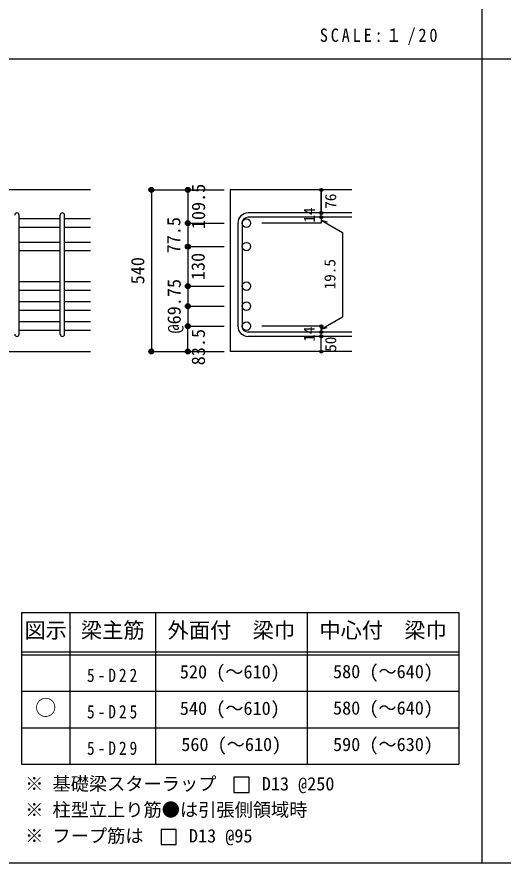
# Model space of a CAD drawing. Units: millimetres at full size, sheet at 1:20; details may follow other scales. Extents: x -3982 to 3969, y -2797 to 2801.
# Drawn here: x -2282 to -680, y -2797 to -10 of the extents above; entities that cross this region are included whole.
import ezdxf
from ezdxf.enums import TextEntityAlignment as Align

# ---------------------------------------------------------------- set-up
doc = ezdxf.new("R2010")
doc.units = ezdxf.units.MM
doc.header["$LTSCALE"] = 20
doc.header["$PDMODE"] = 32
doc.header["$PDSIZE"] = 10
for name, color, linetype in [('6-1_躯体線', 2, 'Continuous'), ('6-5_梁主筋', 7, 'Continuous'), ('6-6_S.T.P.', 7, 'Continuous'), ('6-7_文字', 7, 'Continuous'), ('6-D_寸法', 4, 'Continuous'), ('6-E_枠', 7, 'Continuous'), ('F-0_枠', 6, 'Continuous')]:
    doc.layers.add(name, color=color, linetype=linetype)
doc.styles.add('ＭＳ ゴシック', font='')
doc.styles.get('ＭＳ ゴシック').set_extended_font_data('MS Gothic')

msp = doc.modelspace()

# ---------------------------------------------------------------- linework, layer by layer
at = {"layer": '6-1_躯体線'}
for p, q in [((-2038.87, -579.67), (-3288.87, -579.67)), ((-1178.87, -579.67), (-1578.87, -579.67)), ((-1578.87, -579.67), (-1578.87, -1112.17)), ((-1178.87, -1112.17), (-1578.87, -1112.17))]:
    msp.add_line(p, q, dxfattribs=at)
msp.add_lwpolyline([(-2438.87, -1429.67), (-2438.87, -1112.17), (-2038.87, -1112.17)], dxfattribs=at)
at = {"layer": '6-5_梁主筋'}
for p, q in [((-2138.87, -675.28), (-2274.87, -675.28)), ((-2038.87, -675.28), (-2124.87, -675.28)), ((-2138.87, -703.28), (-2274.87, -703.28)), ((-2038.87, -703.28), (-2124.87, -703.28)), ((-2138.87, -752.67), (-2274.87, -752.67)), ((-2038.87, -752.67), (-2124.87, -752.67)), ((-2138.87, -780.67), (-2274.87, -780.67)), ((-2038.87, -780.67), (-2124.87, -780.67)), ((-2138.87, -882.67), (-2274.87, -882.67)), ((-2038.87, -882.67), (-2124.87, -882.67)), ((-2138.87, -910.67), (-2274.87, -910.67)), ((-2038.87, -910.67), (-2124.87, -910.67)), ((-2138.87, -948.67), (-2274.87, -948.67)), ((-2038.87, -948.67), (-2124.87, -948.67)), ((-2138.87, -976.67), (-2274.87, -976.67)), ((-2038.87, -976.67), (-2124.87, -976.67)), ((-2138.87, -1014.67), (-2274.87, -1014.67)), ((-2038.87, -1014.67), (-2124.87, -1014.67)), ((-2138.87, -1042.67), (-2274.87, -1042.67)), ((-2038.87, -1042.67), (-2124.87, -1042.67))]:
    msp.add_line(p, q, dxfattribs=at)
at = {"layer": '6-5_梁主筋', "color": 3}
for centre in [(-1525.87, -689.28), (-1525.87, -766.67), (-1525.87, -896.67), (-1525.87, -962.67), (-1525.87, -1028.67)]:
    msp.add_circle(centre, 14, dxfattribs=at)
at = {"layer": '6-6_S.T.P.'}
for p, q in [((-2274.87, -1055.17), (-2274.87, -662.78)), ((-2138.87, -1055.17), (-2138.87, -662.78)), ((-2124.87, -1055.17), (-2124.87, -662.78)), ((-1178.87, -655.78), (-1520.37, -655.78)), ((-1553.87, -689.28), (-1553.87, -1028.67)), ((-1539.87, -689.28), (-1539.87, -1028.67)), ((-1178.87, -669.78), (-1520.37, -669.78)), ((-1178.87, -1048.17), (-1520.37, -1048.17)), ((-1178.87, -1062.17), (-1520.37, -1062.17))]:
    msp.add_line(p, q, dxfattribs=at)
for centre, radius, start, end in [((-2281.87, -662.78), 7, 0, 180), ((-2131.87, -662.78), 7, 0, 180), ((-1520.37, -689.28), 33.5, 90, 180), ((-1520.37, -689.28), 19.5, 90, 180), ((-1520.37, -1028.67), 33.5, 180, 270), ((-1520.37, -1028.67), 19.5, 180, 270), ((-2281.87, -1055.17), 7, 180, 0), ((-2131.87, -1055.17), 7, 180, 0)]:
    msp.add_arc(centre, radius, start, end, dxfattribs=at)
at = {"layer": '6-7_文字'}
for points in [[(-1566.84, -2564.3), (-1516.84, -2564.3), (-1516.84, -2514.3), (-1566.84, -2514.3)], [(-1806.87, -2735.94), (-1756.87, -2735.94), (-1756.87, -2685.94), (-1806.87, -2685.94)]]:
    msp.add_lwpolyline(points, close=True, dxfattribs=at)
at = {"layer": '6-D_寸法'}
for p, q in [((-1838.87, -579.67), (-1718.87, -579.67)), ((-1838.87, -579.67), (-1718.87, -579.67)), ((-1838.87, -579.67), (-1718.87, -579.67)), ((-1838.87, -579.67), (-1838.87, -1112.17)), ((-1718.87, -579.67), (-1598.87, -579.67)), ((-1718.87, -579.67), (-1598.87, -579.67)), ((-1718.87, -579.67), (-1718.87, -689.28)), ((-1278.87, -669.78), (-1278.87, -655.78)), ((-1718.87, -689.28), (-1598.87, -689.28)), ((-1718.87, -689.28), (-1718.87, -766.67)), ((-1278.87, -689.28), (-1474.95, -689.28)), ((-1278.87, -669.78), (-1278.87, -689.28)), ((-1278.87, -679.53), (-1208.81, -719.98)), ((-1278.87, -679.53), (-1259.55, -684.71)), ((-1208.81, -719.98), (-1208.81, -997.97)), ((-1718.87, -766.67), (-1598.87, -766.67)), ((-1718.87, -766.67), (-1718.87, -896.67)), ((-1718.87, -896.67), (-1598.87, -896.67)), ((-1718.87, -896.67), (-1598.87, -896.67)), ((-1718.87, -896.67), (-1598.87, -896.67)), ((-1718.87, -896.67), (-1718.87, -1028.67)), ((-1718.87, -962.67), (-1598.87, -962.67)), ((-1718.87, -962.67), (-1598.87, -962.67)), ((-1718.87, -962.67), (-1598.87, -962.67)), ((-1278.87, -1038.42), (-1208.81, -997.97)), ((-1718.87, -1028.67), (-1598.87, -1028.67)), ((-1718.87, -1028.67), (-1598.87, -1028.67)), ((-1718.87, -1028.67), (-1598.87, -1028.67)), ((-1278.87, -1028.67), (-1474.95, -1028.67)), ((-1278.87, -1048.17), (-1278.87, -1028.67)), ((-1278.87, -1038.42), (-1259.55, -1033.25)), ((-1278.87, -1062.17), (-1278.87, -1048.17)), ((-1278.87, -1112.17), (-1278.87, -1062.17)), ((-1718.87, -1112.17), (-1598.87, -1112.17))]:
    msp.add_line(p, q, dxfattribs=at)
for points in [[(-1278.87, -655.78), (-1278.87, -579.67), (-1278.87, -655.78)], [(-1838.87, -1112.17), (-1718.87, -1112.17), (-1718.87, -1028.67)]]:
    msp.add_lwpolyline(points, dxfattribs=at)
for centre, radius in [((-1838.87, -579.67), 8), ((-1838.87, -579.67), 7.2), ((-1838.87, -579.67), 6.4), ((-1838.87, -579.67), 5.6), ((-1838.87, -579.67), 4.8), ((-1838.87, -579.67), 4), ((-1838.87, -579.67), 3.2), ((-1838.87, -579.67), 2.4), ((-1838.87, -579.67), 1.6), ((-1838.87, -579.67), 0.8), ((-1718.87, -579.67), 8), ((-1718.87, -579.67), 7.2), ((-1718.87, -579.67), 6.4), ((-1718.87, -579.67), 5.6), ((-1718.87, -579.67), 4.8), ((-1718.87, -579.67), 4), ((-1718.87, -579.67), 3.2), ((-1718.87, -579.67), 2.4), ((-1718.87, -579.67), 1.6), ((-1718.87, -579.67), 0.8), ((-1278.87, -579.67), 4), ((-1278.87, -579.67), 3.6), ((-1278.87, -579.67), 3.2), ((-1278.87, -579.67), 2.8), ((-1278.87, -579.67), 2.4), ((-1278.87, -579.67), 2), ((-1278.87, -579.67), 1.6), ((-1278.87, -579.67), 1.2), ((-1278.87, -579.67), 0.8), ((-1278.87, -579.67), 0.4), ((-1278.87, -655.78), 4), ((-1278.87, -669.78), 4), ((-1278.87, -655.78), 3.6), ((-1278.87, -669.78), 3.6), ((-1278.87, -655.78), 3.2), ((-1278.87, -669.78), 3.2), ((-1278.87, -655.78), 2.8), ((-1278.87, -669.78), 2.8), ((-1278.87, -655.78), 2.4), ((-1278.87, -669.78), 2.4), ((-1278.87, -655.78), 2), ((-1278.87, -669.78), 2), ((-1278.87, -655.78), 1.6), ((-1278.87, -669.78), 1.6), ((-1278.87, -655.78), 1.2), ((-1278.87, -669.78), 1.2), ((-1278.87, -655.78), 0.8), ((-1278.87, -655.78), 0.4), ((-1718.87, -689.28), 8), ((-1718.87, -689.28), 7.2), ((-1718.87, -689.28), 6.4), ((-1718.87, -689.28), 5.6), ((-1718.87, -689.28), 4.8), ((-1718.87, -689.28), 4), ((-1718.87, -689.28), 3.2), ((-1718.87, -689.28), 2.4), ((-1718.87, -689.28), 1.6), ((-1718.87, -689.28), 0.8), ((-1278.87, -669.78), 0.8), ((-1278.87, -669.78), 0.4), ((-1718.87, -766.67), 8), ((-1718.87, -766.67), 7.2), ((-1718.87, -766.67), 6.4), ((-1718.87, -766.67), 5.6), ((-1718.87, -766.67), 4.8), ((-1718.87, -766.67), 4), ((-1718.87, -766.67), 3.2), ((-1718.87, -766.67), 2.4), ((-1718.87, -766.67), 1.6), ((-1718.87, -766.67), 0.8), ((-1718.87, -896.67), 8), ((-1718.87, -896.67), 7.2), ((-1718.87, -896.67), 6.4), ((-1718.87, -896.67), 5.6), ((-1718.87, -896.67), 4.8), ((-1718.87, -896.67), 4), ((-1718.87, -896.67), 3.2), ((-1718.87, -896.67), 2.4), ((-1718.87, -896.67), 1.6), ((-1718.87, -896.67), 0.8), ((-1718.87, -962.67), 8), ((-1718.87, -962.67), 7.2), ((-1718.87, -962.67), 6.4), ((-1718.87, -962.67), 5.6), ((-1718.87, -962.67), 4.8), ((-1718.87, -962.67), 4), ((-1718.87, -962.67), 3.2), ((-1718.87, -962.67), 2.4), ((-1718.87, -962.67), 1.6), ((-1718.87, -962.67), 0.8), ((-1718.87, -1028.67), 8), ((-1718.87, -1028.67), 7.2), ((-1718.87, -1028.67), 6.4), ((-1718.87, -1028.67), 5.6), ((-1718.87, -1028.67), 4.8), ((-1718.87, -1028.67), 4), ((-1718.87, -1028.67), 3.2), ((-1718.87, -1028.67), 2.4), ((-1718.87, -1028.67), 1.6), ((-1718.87, -1028.67), 0.8), ((-1278.87, -1028.67), 4), ((-1278.87, -1028.67), 3.6), ((-1278.87, -1028.67), 3.2), ((-1278.87, -1028.67), 2.8), ((-1278.87, -1028.67), 2.4), ((-1278.87, -1028.67), 2), ((-1278.87, -1028.67), 1.6), ((-1278.87, -1028.67), 1.2), ((-1278.87, -1028.67), 0.8), ((-1278.87, -1028.67), 0.4), ((-1278.87, -1048.17), 4), ((-1278.87, -1062.17), 4), ((-1278.87, -1048.17), 3.6), ((-1278.87, -1062.17), 3.6), ((-1278.87, -1048.17), 3.2), ((-1278.87, -1048.17), 2.8), ((-1278.87, -1048.17), 2.4), ((-1278.87, -1048.17), 2), ((-1278.87, -1048.17), 1.6), ((-1278.87, -1048.17), 1.2), ((-1278.87, -1048.17), 0.8), ((-1278.87, -1048.17), 0.4), ((-1278.87, -1062.17), 3.2), ((-1278.87, -1062.17), 2.8), ((-1278.87, -1062.17), 2.4), ((-1278.87, -1062.17), 2), ((-1278.87, -1062.17), 1.6), ((-1278.87, -1062.17), 1.2), ((-1278.87, -1062.17), 0.8), ((-1278.87, -1062.17), 0.4), ((-1838.87, -1112.17), 8), ((-1838.87, -1112.17), 7.2), ((-1838.87, -1112.17), 6.4), ((-1838.87, -1112.17), 5.6), ((-1838.87, -1112.17), 4.8), ((-1838.87, -1112.17), 4), ((-1838.87, -1112.17), 3.2), ((-1838.87, -1112.17), 2.4), ((-1838.87, -1112.17), 1.6), ((-1838.87, -1112.17), 0.8), ((-1718.87, -1112.17), 8), ((-1718.87, -1112.17), 7.2), ((-1718.87, -1112.17), 6.4), ((-1718.87, -1112.17), 5.6), ((-1718.87, -1112.17), 4.8), ((-1718.87, -1112.17), 4), ((-1718.87, -1112.17), 3.2), ((-1718.87, -1112.17), 2.4), ((-1718.87, -1112.17), 1.6), ((-1718.87, -1112.17), 0.8), ((-1278.87, -1112.17), 4), ((-1278.87, -1112.17), 3.6), ((-1278.87, -1112.17), 3.2), ((-1278.87, -1112.17), 2.8), ((-1278.87, -1112.17), 2.4), ((-1278.87, -1112.17), 2), ((-1278.87, -1112.17), 1.6), ((-1278.87, -1112.17), 1.2), ((-1278.87, -1112.17), 0.8), ((-1278.87, -1112.17), 0.4)]:
    msp.add_circle(centre, radius, dxfattribs=at)
at = {"layer": '6-D_寸法', "color": 7}
for p in [(-1838.87, -579.67), (-1838.87, -579.67), (-1718.87, -579.67), (-1718.87, -579.67), (-1278.87, -579.67), (-1278.87, -655.78), (-1278.87, -669.78), (-1718.87, -689.28), (-1718.87, -766.67), (-1718.87, -766.67), (-1718.87, -896.67), (-1718.87, -896.67), (-1718.87, -962.67), (-1718.87, -1028.67), (-1278.87, -1028.67), (-1278.87, -1028.67), (-1278.87, -1048.17), (-1278.87, -1062.17), (-1838.87, -1112.17), (-1718.87, -1112.17), (-1278.87, -1112.17)]:
    msp.add_point(p, dxfattribs=at)
at = {"layer": '6-E_枠', "color": 3}
for p, q in [((-2267.02, -1971.07), (-2267.02, -2471.07)), ((-2267.02, -1971.07), (-825.33, -1971.07)), ((-825.33, -1971.07), (-825.33, -2471.07)), ((-2267.02, -2471.07), (-825.33, -2471.07))]:
    msp.add_line(p, q, dxfattribs=at)
at = {"layer": '6-E_枠'}
for p, q in [((-2107.02, -1971.07), (-2107.02, -2471.07)), ((-1825.33, -1971.07), (-1825.33, -2471.07)), ((-1325.33, -1971.07), (-1325.33, -2471.07)), ((-2267.02, -2101.07), (-825.33, -2101.07)), ((-2267.02, -2111.07), (-825.33, -2111.07)), ((-2267.02, -2231.07), (-825.33, -2231.07)), ((-2267.02, -2351.07), (-825.33, -2351.07))]:
    msp.add_line(p, q, dxfattribs=at)
at = {"layer": 'F-0_枠', "color": 2}
for p, q in [((-749.76, 2800.77), (-749.76, -2796.83)), ((-3981.92, -148.03), (2482.4, -148.03))]:
    msp.add_line(p, q, dxfattribs=at)
at = {"layer": 'F-0_枠'}
msp.add_line((3969.4, -2796.83), (-3981.92, -2796.83), dxfattribs=at)

# ---------------------------------------------------------------- texts
at = {"layer": '6-7_文字', "color": 2, "style": 'ＭＳ ゴシック'}
for s, p in [('図示', (-2257.02, -2071.07)), ('梁主筋', (-2071.17, -2071.07)), ('外面付\u3000梁巾', (-1785.33, -2071.07)), ('中心付\u3000梁巾', (-1285.33, -2071.07)), ('○', (-2222.02, -2326.07))]:
    msp.add_text(s, height=51.32, dxfattribs=at).set_placement(p, align=Align.BOTTOM_LEFT)
at = {"layer": '6-7_文字', "style": 'ＭＳ ゴシック'}
for s, p in [('520 (～610)', (-1745.02, -2202.07)), ('580 (～640)', (-1240.33, -2201.07)), ('540 (～610)', (-1745.02, -2322.07)), ('580 (～640)', (-1240.33, -2321.07)), ('560 (～610)', (-1740.33, -2441.07)), ('590 (～630)', (-1240.33, -2441.07)), ('※ 基礎梁スターラップ     D13 @250', (-2254.64, -2570.79)), ('※ 柱型立上り筋●は引張側領域時', (-2254.64, -2656.46)), ('※ フープ筋は     D13 @95', (-2254.64, -2742.24))]:
    msp.add_text(s, height=43.99, dxfattribs=at).set_placement(p, align=Align.BOTTOM_LEFT)
at = {"layer": '6-7_文字', "color": 2, "insert": (-1283.99, -103.03), "char_height": 43.99, "attachment_point": 7, "style": 'ＭＳ ゴシック'}
msp.add_mtext('\\T1.34;\\W0.9;SCALE:１/20', dxfattribs=at)
at = {"layer": '6-7_文字', "char_height": 43.99, "attachment_point": 7, "style": 'ＭＳ ゴシック'}
for s, insert in [('\\T1.38;\\W0.85;5-D22', (-2051.17, -2201.07)), ('\\T1.38;\\W0.85;5-D25', (-2051.17, -2321.07)), ('\\T1.38;\\W0.85;5-D29', (-2051.17, -2441.07))]:
    msp.add_mtext(s, dxfattribs=dict(at, insert=insert))
at = {"layer": '6-D_寸法', "style": 'ＭＳ ゴシック'}
for s, height, p in [('109.5', 43.99, (-1648.76, -709.13)), ('76', 36.66, (-1218.89, -641.93)), ('14', 36.66, (-1288.87, -687.71)), ('77.5', 43.99, (-1730.07, -788.88)), ('540', 43.99, (-1848.87, -890.92)), ('130', 43.99, (-1650.07, -876.99)), ('19.5', 36.66, (-1221.4, -907.34)), ('@69.75', 43.99, (-1728.87, -1052.67)), ('83.5', 43.99, (-1649.09, -1157.45)), ('14', 36.66, (-1289.53, -1079.84)), ('50', 36.66, (-1218.79, -1112.97))]:
    msp.add_text(s, height=height, rotation=90, dxfattribs=at).set_placement(p, align=Align.BOTTOM_LEFT)

doc.saveas('drawing.dxf')
